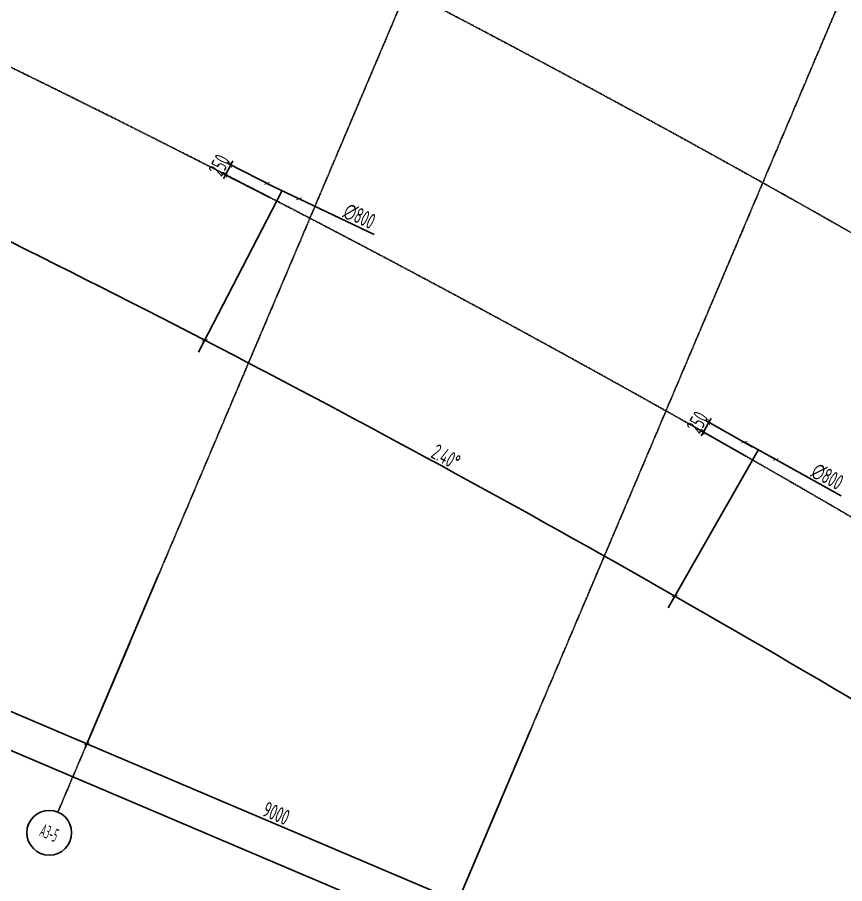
# Model space of a CAD drawing. Extents: x 11778731 to 12007717, y -6694179 to -6314888.
# Drawn here: x 11905633 to 11924109, y -6452912 to -6433568 of the extents above; entities that cross this region are included whole.
import ezdxf
from ezdxf.enums import TextEntityAlignment as Align

# ---------------------------------------------------------------- set-up
doc = ezdxf.new("R2010")
doc.units = 0
doc.header["$LTSCALE"] = 10
doc.header["$MEASUREMENT"] = 0
doc.linetypes.add('A3-RG-axis-100$0$CENTER', pattern=[2, 1.25, -0.25, 0.25, -0.25])
for name, color, linetype in [('A3-RG-axis-100$0$A-DIMS-100', 1, 'Continuous'), ('A3-RG-axis-100$0$A-DIMS-150', 1, 'Continuous'), ('A3-RG-axis-100$0$A-GRID', 1, 'A3-RG-axis-100$0$CENTER'), ('A3-RG-axis-100$0$A-SYMB', 4, 'Continuous')]:
    doc.layers.add(name, color=color, linetype=linetype)
doc.styles.add('A3-RG-axis-100$0$$0$XD2008', font='xd-hzs.shx', dxfattribs={"width": 0.7, "bigfont": 'xd-hztxt.shx'})
doc.styles.add('A3-RG-axis-100$0$XD2008', font='xd-hzs.shx', dxfattribs={"width": 0.7, "bigfont": 'xd-hztxt.shx'})
doc.dimstyles.new('A3-RG-axis-100$0$XD100$0', dxfattribs={"dimscale": 100, "dimtxt": 3.5, "dimasz": 1, "dimexe": 1, "dimexo": 2, "dimgap": 0.5, "dimtad": 1, "dimdec": 0, "dimdsep": 46, "dimtxsty": 'A3-RG-axis-100$0$XD2008', "dimblk1": 'A3-RG-axis-100$0$_ARCHTICK', "dimblk2": 'A3-RG-axis-100$0$_ARCHTICK', "dimsah": 1, "dimcen": 2.5, "dimclrt": 4, "dimaunit": 1, "dimadec": 0, "dimazin": 0, "dimtfac": 1, "dimtdec": 0, "dimtix": 1, "dimtmove": 0, "dimatfit": 3, "dimfxl": 0, "dimtolj": 1, "dimtzin": 0, "dimarcsym": 0})

# ---------------------------------------------------------------- blocks, each defined once
blk = doc.blocks.new('A3-RG-axis-100$0$_ARCHTICK')
at = {"color": 0, "linetype": 'ByBlock', "const_width": 0.15}
blk.add_lwpolyline([(-0.5, -0.5), (0.5, 0.5)], dxfattribs=at)
blk = doc.blocks.new('*D258')
at = {"layer": 'A3-RG-axis-100$0$A-DIMS-100', "color": 0, "lineweight": -2}
for p, q in [((11879441, -6434531), (11877837, -6438311)), ((11931726, -6461076), (11877876, -6438218)), ((11931640, -6461280), (11931765, -6460984))]:
    blk.add_line(p, q, dxfattribs=at)
at = {"layer": 'Defpoints', "color": 0}
for p in [(11879520, -6434347), (11877876, -6438218), (11931561, -6461464)]:
    blk.add_point(p, dxfattribs=at)
at = {"layer": 'A3-RG-axis-100$0$A-DIMS-100', "color": 0, "lineweight": -2, "xscale": 100, "yscale": 100, "zscale": 100}
for p, rotation in [((11877876, -6438218), 157.0000000217818), ((11931726, -6461076), 337.0000000217818)]:
    blk.add_blockref('A3-RG-axis-100$0$_ARCHTICK', p, dxfattribs=dict(at, rotation=rotation))
at = {"layer": 'A3-RG-axis-100$0$A-DIMS-100', "color": 4, "insert": (11904889, -6449440), "char_height": 350, "attachment_point": 5, "rotation": 337, "style": 'A3-RG-axis-100$0$XD2008'}
blk.add_mtext('\\A1;58500', dxfattribs=at)
blk = doc.blocks.new('A3-RG-axis-100$0$$0$ECADI-TAG-GRID')
at = {"color": 13}
blk.add_circle((0, 0), 5, dxfattribs=at)
at = {"style": 'A3-RG-axis-100$0$$0$XD2008', "width": 0.7}
blk.add_attdef('GRID', text='', height=5, dxfattribs=at).set_placement((0, 0), align=Align.MIDDLE)
blk = doc.blocks.new('*D239')
at = {"layer": 'A3-RG-axis-100$0$A-DIMS-100', "color": 0, "lineweight": -2}
for p, q in [((11900497, -6442513), (11898861, -6446366)), ((11898900, -6446274), (11907185, -6449790)), ((11908143, -6447533), (11907146, -6449882))]:
    blk.add_line(p, q, dxfattribs=at)
at = {"layer": 'Defpoints', "color": 0}
for p in [(11900575, -6442328), (11908221, -6447349), (11907185, -6449790)]:
    blk.add_point(p, dxfattribs=at)
at = {"layer": 'A3-RG-axis-100$0$A-DIMS-100', "color": 0, "lineweight": -2, "xscale": 100, "yscale": 100, "zscale": 100}
for p, rotation in [((11898900, -6446274), 156.9999999998815), ((11907185, -6449790), 336.9999999998814)]:
    blk.add_blockref('A3-RG-axis-100$0$_ARCHTICK', p, dxfattribs=dict(at, rotation=rotation))
at = {"layer": 'A3-RG-axis-100$0$A-DIMS-100', "color": 4, "insert": (11903130, -6447825), "char_height": 350, "attachment_point": 5, "rotation": 337, "style": 'A3-RG-axis-100$0$XD2008'}
blk.add_mtext('\\A1;9000', dxfattribs=at)
blk = doc.blocks.new('*D240')
at = {"layer": 'A3-RG-axis-100$0$A-DIMS-100', "color": 0, "lineweight": -2}
for p, q in [((11908781, -6446029), (11907146, -6449882)), ((11907185, -6449790), (11915469, -6453307)), ((11916428, -6451049), (11915430, -6453399))]:
    blk.add_line(p, q, dxfattribs=at)
at = {"layer": 'Defpoints', "color": 0}
for p in [(11908859, -6445845), (11916506, -6450865), (11915469, -6453307)]:
    blk.add_point(p, dxfattribs=at)
at = {"layer": 'A3-RG-axis-100$0$A-DIMS-100', "color": 0, "lineweight": -2, "xscale": 100, "yscale": 100, "zscale": 100}
for p, rotation in [((11907185, -6449790), 156.9999999998815), ((11915469, -6453307), 336.9999999998814)]:
    blk.add_blockref('A3-RG-axis-100$0$_ARCHTICK', p, dxfattribs=dict(at, rotation=rotation))
at = {"layer": 'A3-RG-axis-100$0$A-DIMS-100', "color": 4, "insert": (11911415, -6451341), "char_height": 350, "attachment_point": 5, "rotation": 337, "style": 'A3-RG-axis-100$0$XD2008'}
blk.add_mtext('\\A1;9000', dxfattribs=at)
blk = doc.blocks.new('*D241')
at = {"layer": 'A3-RG-axis-100$0$A-DIMS-100', "color": 0, "lineweight": -2}
for p, q in [((11917085, -6449501), (11915430, -6453399)), ((11915469, -6453307), (11923754, -6456823)), ((11924731, -6454521), (11923715, -6456915))]:
    blk.add_line(p, q, dxfattribs=at)
at = {"layer": 'Defpoints', "color": 0}
for p in [(11917163, -6449317), (11924809, -6454337), (11923754, -6456823)]:
    blk.add_point(p, dxfattribs=at)
at = {"layer": 'A3-RG-axis-100$0$A-DIMS-100', "color": 0, "lineweight": -2, "xscale": 100, "yscale": 100, "zscale": 100}
for p, rotation in [((11915469, -6453307), 156.9999999998815), ((11923754, -6456823), 336.9999999998814)]:
    blk.add_blockref('A3-RG-axis-100$0$_ARCHTICK', p, dxfattribs=dict(at, rotation=rotation))
at = {"layer": 'A3-RG-axis-100$0$A-DIMS-100', "color": 4, "insert": (11919700, -6454858), "char_height": 350, "attachment_point": 5, "rotation": 337, "style": 'A3-RG-axis-100$0$XD2008'}
blk.add_mtext('\\A1;9000', dxfattribs=at)
blk = doc.blocks.new('*D310')
at = {"layer": 'A3-RG-axis-100$0$A-DIMS-100', "color": 0, "lineweight": -2}
for p in [(11911206, -6437275), (11913603, -6438419)]:
    blk.add_line(p, (11911928, -6437619), dxfattribs=at)
at = {"layer": 'Defpoints', "color": 0}
for p in [(11911206, -6437275), (11911928, -6437619)]:
    blk.add_point(p, dxfattribs=at)
at = {"layer": 'A3-RG-axis-100$0$A-DIMS-100', "color": 0, "lineweight": -2, "xscale": 100, "yscale": 100, "zscale": 100}
for p, rotation in [((11911206, -6437275), 334.4948749528023), ((11911928, -6437619), 154.4948749528023)]:
    blk.add_blockref('A3-RG-axis-100$0$_ARCHTICK', p, dxfattribs=dict(at, rotation=rotation))
at = {"layer": 'A3-RG-axis-100$0$A-DIMS-100', "color": 4, "insert": (11913271, -6438011), "char_height": 350, "attachment_point": 5, "rotation": 334.4949, "style": 'A3-RG-axis-100$0$XD2008'}
blk.add_mtext('\\A1;∅800', dxfattribs=at)
blk = doc.blocks.new('*D311')
at = {"layer": 'A3-RG-axis-100$0$A-DIMS-100', "color": 0, "lineweight": -2}
for p in [(11921870, -6443053), (11924030, -6444251)]:
    blk.add_line(p, (11922569, -6443441), dxfattribs=at)
at = {"layer": 'Defpoints', "color": 0}
for p in [(11921870, -6443053), (11922569, -6443441)]:
    blk.add_point(p, dxfattribs=at)
at = {"layer": 'A3-RG-axis-100$0$A-DIMS-100', "color": 0, "lineweight": -2, "xscale": 100, "yscale": 100, "zscale": 100}
for p, rotation in [((11921870, -6443053), 330.9846667617089), ((11922569, -6443441), 150.9846667617089)]:
    blk.add_blockref('A3-RG-axis-100$0$_ARCHTICK', p, dxfattribs=dict(at, rotation=rotation))
at = {"layer": 'A3-RG-axis-100$0$A-DIMS-100', "color": 4, "insert": (11923723, -6443824), "char_height": 350, "attachment_point": 5, "rotation": 330.9847, "style": 'A3-RG-axis-100$0$XD2008'}
blk.add_mtext('\\A1;∅800', dxfattribs=at)
blk = doc.blocks.new('*D313')
at = {"layer": 'A3-RG-axis-100$0$A-DIMS-100', "color": 0, "lineweight": -2}
for p, q in [((11910284, -6437082), (11910398, -6436860)), ((11911390, -6437369), (11910309, -6436814)), ((11910398, -6436860), (11910443, -6436771)), ((11911269, -6437588), (11910195, -6437037)), ((11910284, -6437082), (11910238, -6437171))]:
    blk.add_line(p, q, dxfattribs=at)
at = {"layer": 'Defpoints', "color": 0}
for p in [(11910398, -6436860), (11911568, -6437461), (11911447, -6437679)]:
    blk.add_point(p, dxfattribs=at)
at = {"layer": 'A3-RG-axis-100$0$A-DIMS-100', "color": 0, "lineweight": -2, "xscale": 100, "yscale": 100, "zscale": 100}
for p, rotation in [((11910398, -6436860), 242.8220241573225), ((11910284, -6437082), 62.82202415732252)]:
    blk.add_blockref('A3-RG-axis-100$0$_ARCHTICK', p, dxfattribs=dict(at, rotation=rotation))
at = {"layer": 'A3-RG-axis-100$0$A-DIMS-100', "color": 4, "insert": (11910141, -6436868), "char_height": 350, "attachment_point": 5, "rotation": 62.822, "style": 'A3-RG-axis-100$0$XD2008'}
blk.add_mtext('\\A1;250', dxfattribs=at)
blk = doc.blocks.new('*D314')
at = {"layer": 'A3-RG-axis-100$0$A-DIMS-100', "color": 0, "lineweight": -2}
for p, q in [((11920954, -6442827), (11921077, -6442610)), ((11922047, -6443161), (11920990, -6442560)), ((11921077, -6442610), (11921127, -6442523)), ((11921916, -6443374), (11920867, -6442777)), ((11920954, -6442827), (11920904, -6442914))]:
    blk.add_line(p, q, dxfattribs=at)
at = {"layer": 'Defpoints', "color": 0}
for p in [(11921077, -6442610), (11922221, -6443259), (11922090, -6443473)]:
    blk.add_point(p, dxfattribs=at)
at = {"layer": 'A3-RG-axis-100$0$A-DIMS-100', "color": 0, "lineweight": -2, "xscale": 100, "yscale": 100, "zscale": 100}
for p, rotation in [((11921077, -6442610), 240.39124242227), ((11920954, -6442827), 60.39124242226997)]:
    blk.add_blockref('A3-RG-axis-100$0$_ARCHTICK', p, dxfattribs=dict(at, rotation=rotation))
at = {"layer": 'A3-RG-axis-100$0$A-DIMS-100', "color": 4, "insert": (11920820, -6442607), "char_height": 350, "attachment_point": 5, "rotation": 60.3912, "style": 'A3-RG-axis-100$0$XD2008'}
blk.add_mtext('\\A1;250', dxfattribs=at)
blk = doc.blocks.new('*D243')
at = {"layer": 'A3-RG-axis-100$0$A-DIMS-100', "color": 0, "lineweight": -2}
blk.add_arc((11778731, -6694179), 285300, 62.64693, 65.04693, dxfattribs=at)
at = {"layer": 'Defpoints', "color": 0}
for p in [(11900674, -6432111), (11911541, -6437447), (11906267, -6438972), (11778731, -6694179), (11778731, -6694179)]:
    blk.add_point(p, dxfattribs=at)
at = {"layer": 'A3-RG-axis-100$0$A-DIMS-100', "color": 0, "lineweight": -2, "xscale": 100, "yscale": 100, "zscale": 100}
for p, rotation in [((11899092, -6435510), 155.0469259396337), ((11909818, -6440778), 332.6469277024722)]:
    blk.add_blockref('A3-RG-axis-100$0$_ARCHTICK', p, dxfattribs=dict(at, rotation=rotation))
at = {"layer": 'A3-RG-axis-100$0$A-DIMS-100', "color": 4, "insert": (11904582, -6437886), "char_height": 350, "attachment_point": 5, "rotation": 333.8469, "style": 'A3-RG-axis-100$0$XD2008'}
blk.add_mtext('\\A1;2.40°', dxfattribs=at)
blk = doc.blocks.new('*D244')
at = {"layer": 'A3-RG-axis-100$0$A-DIMS-100', "color": 0, "lineweight": -2}
blk.add_arc((11778731, -6694179), 285300, 60.24693, 62.64693, dxfattribs=at)
at = {"layer": 'Defpoints', "color": 0}
for p in [(11911541, -6437447), (11922176, -6443234), (11916842, -6444537), (11778731, -6694179), (11778731, -6694179)]:
    blk.add_point(p, dxfattribs=at)
at = {"layer": 'A3-RG-axis-100$0$A-DIMS-100', "color": 0, "lineweight": -2, "xscale": 100, "yscale": 100, "zscale": 100}
for p, rotation in [((11909818, -6440778), 152.6469277024728), ((11920315, -6446489), 330.2469277095915)]:
    blk.add_blockref('A3-RG-axis-100$0$_ARCHTICK', p, dxfattribs=dict(at, rotation=rotation))
at = {"layer": 'A3-RG-axis-100$0$A-DIMS-100', "color": 4, "insert": (11915204, -6443381), "char_height": 350, "attachment_point": 5, "rotation": 331.4469, "style": 'A3-RG-axis-100$0$XD2008'}
blk.add_mtext('\\A1;2.40°', dxfattribs=at)
blk = doc.blocks.new('*D245')
at = {"layer": 'A3-RG-axis-100$0$A-DIMS-100', "color": 0, "lineweight": -2}
blk.add_arc((11778731, -6694179), 285300, 57.84693, 60.24693, dxfattribs=at)
at = {"layer": 'Defpoints', "color": 0}
for p in [(11922176, -6443234), (11932558, -6449461), (11927175, -6450539), (11778731, -6694179), (11778731, -6694179)]:
    blk.add_point(p, dxfattribs=at)
at = {"layer": 'A3-RG-axis-100$0$A-DIMS-100', "color": 0, "lineweight": -2, "xscale": 100, "yscale": 100, "zscale": 100}
for p, rotation in [((11920315, -6446489), 150.2469277095912), ((11930563, -6452635), 327.8469277238162)]:
    blk.add_blockref('A3-RG-axis-100$0$_ARCHTICK', p, dxfattribs=dict(at, rotation=rotation))
at = {"layer": 'A3-RG-axis-100$0$A-DIMS-100', "color": 4, "insert": (11925586, -6449316), "char_height": 350, "attachment_point": 5, "rotation": 329.0469, "style": 'A3-RG-axis-100$0$XD2008'}
blk.add_mtext('\\A1;2.40°', dxfattribs=at)
blk = doc.blocks.new('A3-RG-axis-100')
at = {"layer": 'A3-RG-axis-100$0$A-DIMS-100'}
blk.add_line((11922175.5, -6443233.5), (11920165.7, -6446749.6), dxfattribs=at)
at = {"layer": 'A3-RG-axis-100$0$A-DIMS-150'}
blk.add_line((11909680.3, -6441044), (11911541.2, -6437446.8), dxfattribs=at)
at = {"layer": 'A3-RG-axis-100$0$A-GRID'}
for p, q in [((11924628.9, -6408694.5), (11906537.9, -6451314.1)), ((11932913.4, -6412211.1), (11914822.5, -6454830.7))]:
    blk.add_line(p, q, dxfattribs=at)
for radius, start, end in [(294300, 57.267208, 69.150423), (288800, 57.079997, 69.144838)]:
    blk.add_arc((11778730.7, -6694178.7), radius, start, end, dxfattribs=at)
at = {"layer": 'A3-RG-axis-100$0$A-SYMB'}
ref = blk.add_blockref('A3-RG-axis-100$0$$0$ECADI-TAG-GRID', (11906346, -6451775.8), dxfattribs=dict(at, xscale=100, yscale=100, zscale=100, rotation=337))
ref.add_attrib('GRID', 'A3-5', dxfattribs={"layer": '0', "height": 300, "rotation": 337, "style": 'A3-RG-axis-100$0$$0$XD2008', "width": 0.5}).set_placement((11906346, -6451775.8), align=Align.MIDDLE)
at = {"layer": 'A3-RG-axis-100$0$A-DIMS-100'}
for base, line1, line2, override, picture, middle in [((11906267.4, -6438972), ((11911541.2, -6437446.8), (11778730.7, -6694178.7)), ((11778730.7, -6694178.7), (11900673.8, -6432110.7)), {"dimasz": 1, "dimaunit": 0, "dimadec": 2}, '*D243', (11904581.8, -6437885.9)), ((11916842.4, -6444536.5), ((11922175.5, -6443233.5), (11778730.7, -6694178.7)), ((11911541.2, -6437446.8), (11778730.7, -6694178.7)), {"dimaunit": 0, "dimadec": 2}, '*D244', (11915203.8, -6443380.8)), ((11927175.2, -6450539), ((11932558.2, -6449460.5), (11778730.7, -6694178.7)), ((11922175.5, -6443233.5), (11778730.7, -6694178.7)), {"dimaunit": 0, "dimadec": 2}, '*D245', (11925586.4, -6449315.7))]:
    dim = blk.add_angular_dim_2l(base=base, line1=line1, line2=line2, dimstyle='A3-RG-axis-100$0$XD100$0', override=override, dxfattribs=at)
    dim.commit()
    dim.dimension.update_dxf_attribs({"geometry": picture, "text_midpoint": middle})
for base, p1, p2, angle, picture, middle in [((11877876.4, -6438218.5), (11931561.4, -6461463.7), (11879519.6, -6434347.3), 337, '*D258', (11904889, -6449440.2)), ((11910397.8, -6436859.9), (11911446.7, -6437679.4), (11911567.8, -6437460.7), 62.82202, '*D313', (11910140.5, -6436868.3)), ((11921077.2, -6442609.6), (11922090.4, -6443472.8), (11922220.6, -6443259.4), 60.39124, '*D314', (11920819.8, -6442607.1)), ((11907184.8, -6449790.1), (11900574.9, -6442328.4), (11908221.2, -6447348.7), 337, '*D239', (11903130.5, -6447824.7)), ((11915469.4, -6453306.7), (11908859.4, -6445845), (11916505.7, -6450865.3), 337, '*D240', (11911415, -6451341.3)), ((11923753.9, -6456823.3), (11917163.1, -6449316.5), (11924809.4, -6454336.8), 337, '*D241', (11919699.6, -6454857.9))]:
    dim = blk.add_linear_dim(base=base, p1=p1, p2=p2, angle=angle, dimstyle='A3-RG-axis-100$0$XD100$0', override={"dimasz": 1}, dxfattribs=at)
    dim.commit()
    dim.dimension.update_dxf_attribs({"geometry": picture, "text_midpoint": middle})
for p1, p2, picture, middle in [((11911205.7, -6437274.7), (11911927.8, -6437619.1), '*D310', (11913173.9, -6438213.6)), ((11921869.8, -6443053.4), (11922569.4, -6443441.4), '*D311', (11923613.7, -6444020.7))]:
    dim = blk.add_diameter_dim_2p(p1=p1, p2=p2, dimstyle='A3-RG-axis-100$0$XD100$0', override={"dimasz": 1}, dxfattribs=at)
    dim.commit()
    dim.dimension.update_dxf_attribs({"geometry": picture, "text_midpoint": middle, "dimtype": 131})

msp = doc.modelspace()

# ---------------------------------------------------------------- block references
msp.add_blockref('A3-RG-axis-100', (0, 0))

doc.saveas('drawing.dxf')
